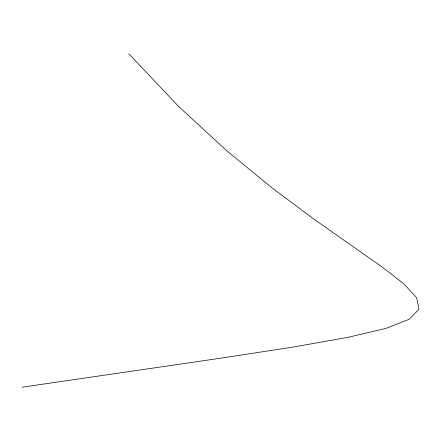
<?xml version="1.0" encoding="UTF-8"?>
<svg xmlns="http://www.w3.org/2000/svg" width="441" height="441" viewBox="0 0 441 441"><rect width="100%" height="100%" fill="white"/><g stroke="black" fill="none" stroke-linecap="round" stroke-linejoin="round"><path stroke-width="0.66" d="M22.05 387.209L222.799 357.888L294.246 346.874L348.225 337.282L386.096 328.336L409.215 319.267L418.95 309.323L416.662 297.725L403.708 283.717L381.454 266.529L314.483 219.557L272.488 188.241L226.641 150.684L178.296 106.121L128.816 53.791"/></g></svg>
